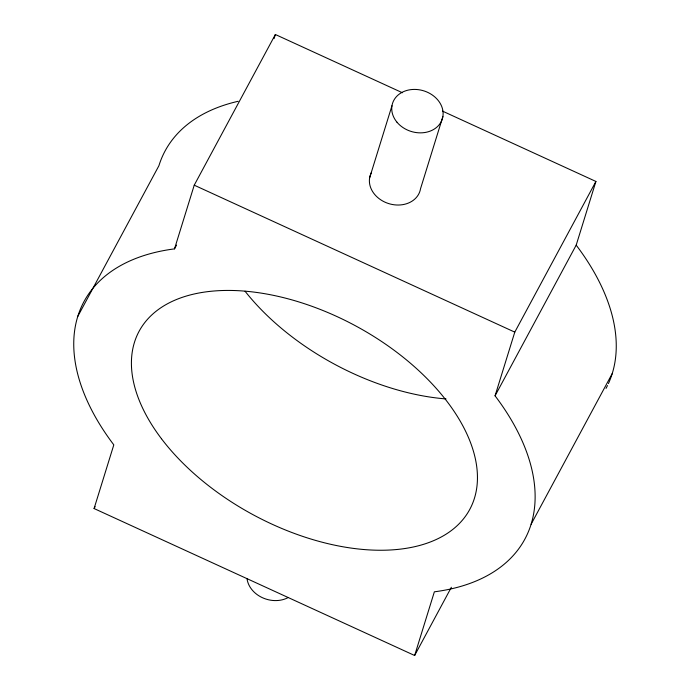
<?xml version="1.0" encoding="UTF-8"?>
<svg xmlns="http://www.w3.org/2000/svg" width="690" height="690" viewBox="0 0 690 690"><rect width="100%" height="100%" fill="white"/><g stroke="black" fill="none" stroke-linecap="round" stroke-linejoin="round"><path stroke-width="1.03" d="M451.372 587.268L414.638 655.5L94.082 508.547L113.807 444.86A250.392 143.261 28.3 0 1 174.51 248.874L194.235 185.179L275.362 34.5L402.417 92.745M274.094 38.605L275.362 34.5M369.607 177.925L391.963 105.743M442.894 116.532L420.538 188.706A26.082 21.261 17.2 0 1 388.323 203.472A26.082 21.261 17.2 0 1 371.375 172.664M414.638 655.5L434.364 591.813A250.392 143.261 28.3 0 0 495.058 395.819L514.783 332.132L595.918 181.453L442.48 111.107M495.058 395.819L576.193 245.14L595.918 181.453M77.772 316.434L158.898 165.747A250.392 143.261 28.3 0 1 238.145 101.292M174.51 248.874L176.545 245.079M94.082 508.547L95.099 506.658M531.102 524.253L612.228 373.566M194.235 185.179L514.783 332.132M576.193 245.14A250.392 143.261 28.3 0 1 608.408 383.597M607.485 385.546A250.392 143.261 28.3 0 1 606.01 388.418M446.025 398.932A187.801 107.45 28.3 0 1 245.054 291.223M287.764 597.756A26.082 21.261 17.2 0 1 247.029 578.712M161.46 438.728A187.801 107.45 28.3 0 0 460.308 522.52A187.801 107.45 28.3 0 0 291.525 299.771A187.801 107.45 28.3 0 0 161.46 438.728M396.974 122.199A26.082 21.261 17.2 0 0 441.126 121.794A26.082 21.261 17.2 0 0 414.181 89.415A26.082 21.261 17.2 0 0 396.974 122.199"/></g></svg>
